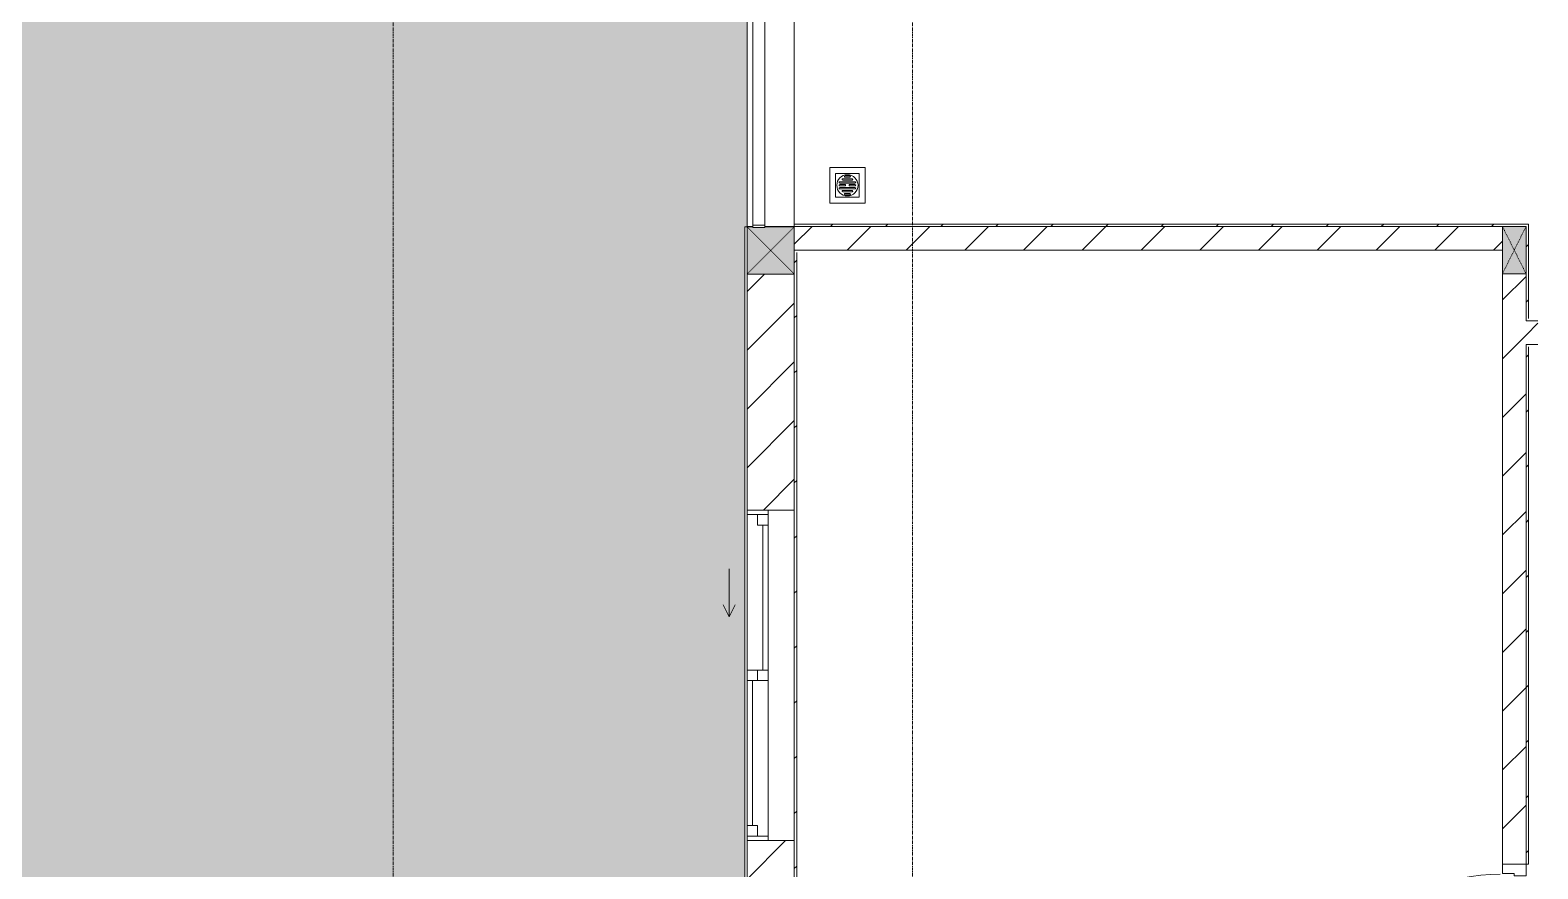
# Model space of a CAD drawing. Header units: millimetres. Extents: x 5359 to 218750, y -16347 to 109893.
# Drawn here: x 104415 to 110803, y 57715 to 61269 of the extents above; entities that cross this region are included whole.
import ezdxf

# ---------------------------------------------------------------- set-up
doc = ezdxf.new("R2010")
doc.units = ezdxf.units.MM
doc.linetypes.add('Dash', pattern=[6, 3, -3])
doc.linetypes.add('Grid Line', pattern=[22.225, 12.7, -3.175, 3.175, -3.175])
for name, color, linetype, lineweight in [('0-1', 7, 'Continuous', 5), ('A-DETL-GENF-1', 9, 'Continuous', 9), ('A-DOOR-1', 9, 'Continuous', 9), ('A-FLOR-1', 9, 'Continuous', 9), ('A-FLOR-HRAL-1', 9, 'Continuous', 9), ('A-FLOR-PATT', 8, 'Continuous', 9), ('A-GLAZ', 151, 'Continuous', 9), ('A-WALL', 113, 'Continuous', 9), ('A-WALL-1', 53, 'Continuous', 18), ('A-WALL-2', 9, 'Continuous', 9), ('A-WALL-3', 113, 'Continuous', 18), ('A-WALL-PATT-1', 10, 'Continuous', 9), ('A-WALL-PATT-2', 9, 'Continuous', 9), ('A-WALL-PATT-3', 111, 'Continuous', 9), ('I-WALL-1', 53, 'Continuous', 18), ('M-EQPM', 50, 'Continuous', 9), ('S-COLS', 52, 'Continuous', 9), ('S-COLS-1', 253, 'Continuous', 5), ('S-COLS-2', 53, 'Continuous', 18), ('S-COLS-3', 9, 'Continuous', 9), ('S-COLS-4', 52, 'Continuous', 18), ('S-COLS-5', 52, 'Dash', 9), ('S-COLS-HDLN', 52, 'Dash', 9), ('S-COLS-HDLN-1', 9, 'Dash', 9), ('S-GRID-1', 1, 'Grid Line', 9)]:
    doc.layers.add(name, color=color, linetype=linetype, lineweight=lineweight)
pattern_1 = [(45, (0, 0), (-124.4508, 124.4508), [])]
pattern_2 = [(45, (0, 0), (-116.67262, 116.67262), [])]

# ---------------------------------------------------------------- blocks, each defined once
blk = doc.blocks.new('NCV_TKTC_KET CAU_rvt-1-TKCS_MB ĐỊNH VỊ CỔNG-HÀNG RÀO')
at = {"layer": 'A-FLOR-1'}
blk.add_line((107452.5, 61511.9), (107452.5, 60435.3), dxfattribs=at)
blk = doc.blocks.new('DOOR_CW_01 CANH MO-PANEL KINH - DIW_01-900x2200-CỬA GỖ VÂN LAMINATE-553393-TKCS_MB ĐỊNH VỊ CỔNG-HÀNG RÀO')
at = {"layer": 'A-DETL-GENF-1'}
for p, q in [((-399, 831.8), (-397, 831.8)), ((-399, 792.2), (-399, 831.8)), ((-397, 872), (-357, 872)), ((-397, 752), (-397, 872)), ((-397, 792.2), (-397, 831.8)), ((-357, 872), (-357, 752)), ((-357, 792.2), (-357, 831.8)), ((-355, 831.8), (-357, 831.8)), ((-355, 792.2), (-355, 831.8)), ((-442, 737), (-442, 816.5)), ((-399, 820.5), (-438, 820.5)), ((-434, 799.5), (-434, 737)), ((-399, 803.5), (-430, 803.5)), ((-397, 792.2), (-399, 792.2)), ((-357, 792.2), (-355, 792.2)), ((-355, 820.5), (-316, 820.5)), ((-355, 803.5), (-324, 803.5)), ((-320, 799.5), (-320, 737)), ((-312, 737), (-312, 816.5)), ((-433.9, 711.2), (-427.3, 715.8)), ((-357, 752), (-397, 752)), ((-397, 738), (-391, 738)), ((-397, 738), (-397, 196)), ((-363, 752), (-391, 752)), ((-391, 752), (-391, 738)), ((-363, 738), (-363, 752)), ((-357, 738), (-363, 738)), ((-357, 196), (-357, 738)), ((-320.1, 711.2), (-326.7, 715.8)), ((-397, 196), (-391, 196)), ((-391, 196), (-391, 182)), ((-357, 196), (-363, 196)), ((-363, 182), (-363, 196)), ((-357, 182), (-397, 182)), ((-397, 182), (-397, 62)), ((-391, 182), (-363, 182)), ((-357, 62), (-357, 182)), ((-397, 62), (-357, 62))]:
    blk.add_line(p, q, dxfattribs=at)
blk.add_circle((-407, 60), 10, dxfattribs=at)
for centre, radius, start, end in [((-407, 60), 814, 360, 92), ((-438, 816.5), 4, 90, 180), ((-430, 799.5), 4, 90, 180), ((-324, 799.5), 4, 360, 90), ((-316, 816.5), 4, 0, 90), ((-397, 737), 45, 180, 215), ((-397, 737), 37, 180, 215), ((-357, 737), 37, 325, 0), ((-357, 737), 45, 325, 0)]:
    blk.add_arc(centre, radius, start, end, dxfattribs=at)
at = {"layer": 'A-DOOR-1'}
for p, q in [((-410, 50), (-450, 50)), ((-450, 50), (-450, -50)), ((-410, 0), (-410, 50)), ((-400, 0), (-410, 0)), ((-407, 50), (-382, 50)), ((-400, -50), (-400, 0)), ((410, 0), (400, 0)), ((400, 0), (400, -50)), ((450, 50), (410, 50)), ((410, 50), (410, 0)), ((450, -50), (450, 50)), ((-450, -50), (-400, -50)), ((400, -50), (450, -50))]:
    blk.add_line(p, q, dxfattribs=at)
blk = doc.blocks.new('Railing - 50 x 10mm-457210-TKCS_MB ĐỊNH VỊ CỔNG-HÀNG RÀO')
at = {"layer": 'A-FLOR-HRAL-1'}
for p, q in [((25, 5), (-25, 5)), ((-25, 5), (-25, -5)), ((25, -5), (25, 5)), ((-25, -5), (25, -5))]:
    blk.add_line(p, q, dxfattribs=at)
blk = doc.blocks.new('Railing - Railing-641362-TKCS_MB ĐỊNH VỊ CỔNG-HÀNG RÀO')
at = {"layer": 'A-FLOR-HRAL-1'}
for p, q in [((84569, 52251.2), (84569, 51181.2)), ((84619, 51181.2), (84619, 52251.2))]:
    blk.add_line(p, q, dxfattribs=at)
for p in [(84594, 52301.2), (84594, 51176.2)]:
    blk.add_blockref('Railing - 50 x 10mm-457210-TKCS_MB ĐỊNH VỊ CỔNG-HÀNG RÀO', p)
blk = doc.blocks.new('G1_SOF - BO TRU - 100x200-V25-TKCS_MB ĐỊNH VỊ CỔNG-HÀNG RÀO')
at = {"layer": 'S-COLS-3'}
blk.add_hatch(color=256, dxfattribs=at).paths.add_polyline_path([(50, -100), (50, 100), (-50, 100), (-50, -100)])
at = {"layer": 'S-COLS-2'}
for p, q in [((50, 100), (-50, 100)), ((-50, 100), (-50, -100)), ((50, -100), (50, 100)), ((-50, -100), (50, -100))]:
    blk.add_line(p, q, dxfattribs=at)
at = {"layer": 'S-COLS-HDLN-1'}
for p, q in [((50, 100), (-50, -100)), ((-50, 100), (50, -100))]:
    blk.add_line(p, q, dxfattribs=at)
blk = doc.blocks.new('NCV_TKTC_TANG 1_rvt-1-TKCS_MB ĐỊNH VỊ CỔNG-HÀNG RÀO')
at = {"layer": 'A-WALL-PATT-1'}
h = blk.add_hatch(dxfattribs=at)
h.set_pattern_fill('FP_2', color=256, style=0, pattern_type=2)
h.set_pattern_definition(pattern_1)
h.paths.add_polyline_path([(109456, 60336.9), (110652.6, 60336.9), (110652.6, 60436.9), (107652.6, 60436.9), (107652.6, 60336.9)])
h = blk.add_hatch(dxfattribs=at)
h.set_pattern_fill('FP_2', color=256, style=0, pattern_type=2)
h.set_pattern_definition(pattern_1)
h.paths.add_polyline_path([(110652.6, 57735.3), (110752.6, 57735.3), (110752.6, 60236.9), (110652.6, 60236.9), (110652.6, 58607.8)])
h = blk.add_hatch(dxfattribs=at)
h.set_pattern_fill('FP_2', color=256, style=0, pattern_type=2)
h.set_pattern_definition(pattern_1)
h.paths.add_polyline_path([(111752.6, 59936.9), (111752.6, 60036.9), (111702.6, 60036.9), (111702.6, 59936.9), (111742.6, 59936.9)])
h.paths.add_polyline_path([(110752.6, 59936.9), (110802.6, 59936.9), (110802.6, 60036.9), (110752.6, 60036.9)])
at = {"layer": 'A-WALL-PATT-2'}
h = blk.add_hatch(dxfattribs=at)
h.set_pattern_fill('FP_3', color=256, style=0, pattern_type=2)
h.set_pattern_definition(pattern_2)
h.paths.add_polyline_path([(110666.5, 60436.9), (110752.6, 60436.9), (110752.6, 60446.9), (107652.6, 60446.9), (107652.6, 60436.9), (110652.6, 60436.9)])
h = blk.add_hatch(dxfattribs=at)
h.set_pattern_fill('FP_3', color=256, style=0, pattern_type=2)
h.set_pattern_definition(pattern_2)
h.paths.add_polyline_path([(110762.6, 60036.9), (110762.6, 60446.9), (110752.6, 60446.9), (110752.6, 60036.9)])
h = blk.add_hatch(dxfattribs=at)
h.set_pattern_fill('FP_3', color=256, style=0, pattern_type=2)
h.set_pattern_definition(pattern_2)
h.paths.add_polyline_path([(107652.6, 56736.9), (107662.6, 56736.9), (107662.6, 60326.9), (107652.6, 60326.9), (107652.6, 57835.3)])
h = blk.add_hatch(dxfattribs=at)
h.set_pattern_fill('FP_3', color=256, style=0, pattern_type=2)
h.set_pattern_definition(pattern_2)
h.paths.add_polyline_path([(110762.6, 56626.9), (110762.6, 56835.3), (110752.6, 56835.3), (110752.6, 56626.9)])
h.paths.add_polyline_path([(110762.6, 57735.3), (110762.6, 59926.9), (110752.6, 59926.9), (110752.6, 57735.3)])
at = {"layer": 'A-FLOR-1'}
blk.add_line((107652.6, 60336.9), (107652.6, 60326.9), dxfattribs=at)
at = {"layer": 'A-WALL-1'}
for p, q in [((110652.6, 60436.9), (107652.6, 60436.9)), ((107652.6, 60436.9), (107652.6, 60336.9)), ((107652.6, 60336.9), (110652.6, 60336.9)), ((110752.6, 60036.9), (110752.6, 60236.9)), ((110762.6, 60036.9), (110752.6, 60036.9)), ((110752.6, 59926.9), (110752.6, 59936.9))]:
    blk.add_line(p, q, dxfattribs=at)
at = {"layer": 'A-WALL-2'}
for p, q in [((107452.6, 60437.3), (107452.6, 61511.9)), ((107652.6, 61501.9), (107652.6, 60446.9)), ((107452.6, 60437.3), (107477.5, 60437.3)), ((107527.5, 60437.3), (107652.6, 60437.3)), ((110652.6, 60236.9), (110652.6, 57735.3)), ((110802.6, 60036.9), (110762.6, 60036.9)), ((110752.6, 59936.9), (110802.6, 59936.9)), ((110752.6, 57735.3), (110752.6, 59926.9)), ((110752.6, 59926.9), (110752.6, 57735.3))]:
    blk.add_line(p, q, dxfattribs=at)
at = {"layer": 'I-WALL-1'}
for p, q in [((110752.6, 60446.9), (107652.6, 60446.9)), ((107652.6, 60446.9), (107652.6, 60436.9)), ((107652.6, 60436.9), (110652.6, 60436.9)), ((110762.6, 60446.9), (110752.6, 60446.9)), ((110762.6, 60046.9), (110762.6, 60446.9)), ((107652.6, 60326.9), (107652.6, 59235.3)), ((107662.6, 56746.9), (107662.6, 60326.9)), ((110752.6, 60236.9), (110752.6, 60036.9)), ((110752.6, 60036.9), (110762.6, 60036.9)), ((110762.6, 57735.3), (110762.6, 59926.9)), ((107652.6, 57835.3), (107652.6, 56736.9)), ((110752.6, 57735.3), (110762.6, 57735.3))]:
    blk.add_line(p, q, dxfattribs=at)
at = {"layer": 'A-DOOR-1', "rotation": 89.99999999999882}
blk.add_blockref('DOOR_CW_01 CANH MO-PANEL KINH - DIW_01-900x2200-CỬA GỖ VÂN LAMINATE-553393-TKCS_MB ĐỊNH VỊ CỔNG-HÀNG RÀO', (110702.6, 57285.3), dxfattribs=at)
at = {"layer": 'A-FLOR-HRAL-1'}
blk.add_blockref('Railing - Railing-641362-TKCS_MB ĐỊNH VỊ CỔNG-HÀNG RÀO', (22908.5, 9260.7), dxfattribs=at)
at = {"layer": 'S-COLS-3'}
blk.add_blockref('G1_SOF - BO TRU - 100x200-V25-TKCS_MB ĐỊNH VỊ CỔNG-HÀNG RÀO', (110702.6, 60336.9), dxfattribs=at)
blk = doc.blocks.new('1_FAMILY RVT - W01-WxH 1400x1400xmm-389822-TKCS_MB ĐỊNH VỊ CỔNG-HÀNG RÀO')
at = {"layer": 'A-GLAZ'}
for p, q in [((248.4, 172.39), (299.2, 197.79)), ((248.4, 172.39), (299.2, 146.99)), ((248.4, 172.39), (451.6, 172.39)), ((-700, 96.19), (-700, -103.81)), ((700, 96.19), (-700, 96.19)), ((-700, 96.19), (-636.5, 96.19)), ((-680.95, 96.19), (-680.95, 7.29)), ((-636.5, 96.19), (-22.225, 96.19)), ((-636.5, 96.19), (-636.5, 51.74)), ((-636.5, 73.965), (-22.225, 73.965)), ((-22.225, 7.29), (-22.225, 96.19)), ((-22.225, 96.19), (22.225, 96.19)), ((22.225, 96.19), (680.95, 96.19)), ((22.225, 96.19), (22.225, 7.29)), ((680.95, 96.19), (700, 96.19)), ((680.95, 96.19), (680.95, 7.29)), ((700, -103.81), (700, 96.19)), ((-700, 7.29), (-680.95, 7.29)), ((-636.5, 51.74), (-680.95, 51.74)), ((-680.95, 7.29), (-22.225, 7.29)), ((22.225, 51.74), (-22.225, 51.74)), ((-22.225, 7.29), (22.225, 7.29)), ((22.225, 29.515), (636.5, 29.515)), ((22.225, 7.29), (636.5, 7.29)), ((636.5, 51.74), (636.5, 7.29)), ((680.95, 51.74), (636.5, 51.74)), ((636.5, 7.29), (700, 7.29)), ((-700, -103.81), (700, -103.81))]:
    blk.add_line(p, q, dxfattribs=at)
blk = doc.blocks.new('TKTC_XREF_251221_MB TANG 1 - TKTC_XREF_260130_MB TANG 1_dwg_THU NUOC - THU NUOC-444531-TKCS_MB TẦNG 1-4202124-TKCS_MB ĐỊNH VỊ CỔNG-HÀNG RÀO')
at = {"layer": 'M-EQPM'}
for p, q in [((-23.3, 10.8), (40.9, 10.8)), ((40.9, 4.8), (-23.3, 4.8)), ((-11, 23.3), (28.5, 23.3)), ((28.5, 17.3), (-11, 17.3)), ((-1.1, 35.6), (18.5, 35.6)), ((18.5, 29.6), (-1.1, 29.6)), ((-23.3, -13.6), (40.9, -13.6)), ((40.9, -19.6), (-23.3, -19.6)), ((-11, -26.1), (28.5, -26.1)), ((28.5, -32.1), (-11, -32.1)), ((-1.1, -38.5), (18.5, -38.5)), ((18.5, -44.5), (-1.1, -44.5))]:
    blk.add_line(p, q, dxfattribs=at)
at = {"layer": 'M-EQPM', "flags": 128}
for points in [[(83.7, -79.4), (83.7, 70.6), (-66.3, 70.6), (-66.3, -79.4)], [(58.7, -54.4), (58.7, 45.6), (-41.3, 45.6), (-41.3, -54.4)]]:
    blk.add_lwpolyline(points, close=True, dxfattribs=at)
for points in [[(-23.3, -1.2), (0.7, -1.2), (0.7, -7.2), (-23.3, -7.2)], [(40.9, -7.2), (16.7, -7.2), (16.7, -1.2), (40.9, -1.2)]]:
    blk.add_lwpolyline(points, dxfattribs=at)
at = {"layer": 'M-EQPM'}
for centre, radius, start, end in [((8.7, -4.4), 45, 360, 180), ((8.7, -4.4), 45, 360, 180), ((-23.3, 7.8), 3, 90, 270), ((-11, 20.3), 3, 90, 270), ((-1.1, 32.6), 3, 90, 270), ((18.5, 32.6), 3, 270, 90), ((28.5, 20.3), 3, 270, 90), ((40.9, 7.8), 3, 270, 90), ((8.7, -4.4), 45, 180, 360), ((8.7, -4.4), 45, 180, 360), ((-23.3, -4.2), 3, 90, 270), ((-23.3, -16.6), 3, 90, 270), ((-11, -29.1), 3, 90, 270), ((-1.1, -41.5), 3, 90, 270), ((18.5, -41.5), 3, 270, 90), ((28.5, -29.1), 3, 270, 90), ((40.9, -4.2), 3, 270, 90), ((40.9, -16.6), 3, 270, 90)]:
    blk.add_arc(centre, radius, start, end, dxfattribs=at)
blk = doc.blocks.new('TKTC_XREF_251221_MB TANG 1 - TKTC_XREF_260130_MB TANG 1_dwg-4202109-TKCS_MB ĐỊNH VỊ CỔNG-HÀNG RÀO')
at = {"extrusion": (0, 0, -1), "zscale": -1}
blk.add_blockref('TKTC_XREF_251221_MB TANG 1 - TKTC_XREF_260130_MB TANG 1_dwg_THU NUOC - THU NUOC-444531-TKCS_MB TẦNG 1-4202124-TKCS_MB ĐỊNH VỊ CỔNG-HÀNG RÀO', (95265.5, -340731), dxfattribs=at)
blk = doc.blocks.new('TKTC_XREF_251221_MB TANG 1 - TKTC_XREF_251221_MB TANG 1-2038492-TKCS_MB ĐỊNH VỊ CỔNG-HÀNG RÀO')
blk.add_blockref('TKTC_XREF_251221_MB TANG 1 - TKTC_XREF_260130_MB TANG 1_dwg-4202109-TKCS_MB ĐỊNH VỊ CỔNG-HÀNG RÀO', (169499.1, 384109.7))
blk = doc.blocks.new('G1_SOF - BO TRU - 200x200-3051103-TKCS_MB ĐỊNH VỊ CỔNG-HÀNG RÀO')
at = {"layer": 'S-COLS-HDLN'}
for p, q in [((-100, -100), (100, 100)), ((100, -100), (-100, 100))]:
    blk.add_line(p, q, dxfattribs=at)

msp = doc.modelspace()

# ---------------------------------------------------------------- hatches: boundary and pattern name
at = {"layer": 'A-FLOR-PATT'}
h = msp.add_hatch(dxfattribs=at)
h.set_pattern_fill('FP_14', color=256, style=0, pattern_type=2)
h.set_pattern_definition([(0, (167.64, 11.2), (558.8, 558.8), [83.82, -16.764, 22.352, -16.764, -419.1]), (0, (167.64, 11.2), (558.8, 558.8), [-139.7, 83.82, -335.28]), (0, (139.7, 27.94), (558.8, 558.8), [55.88, -41.91, 83.82, -41.91, -335.28]), (0, (139.7, 27.94), (558.8, 558.8), [-223.52, 55.88, -279.4]), (0, (335.3, 251.46), (558.8, 558.8), [69.85, -27.94, 69.85, -391.16]), (0, (55.9, 363.2), (558.8, 558.8), [27.94, -55.88, 27.94, -447.04]), (90, (111.76, 363.2), (-558.8, 558.8), [50.292, -508.508]), (90, (279.4, 27.94), (-558.8, 558.8), [55.88, -502.92]), (90, (419.1, 251.46), (-558.8, 558.8), [55.88, -502.92]), (45, (352.04, 22.35), (0, 558.7996), [55.88, -734.383]), (135, (206.76, 22.35), (-558.7996, 0), [55.88, -734.383]), (63.435, (335.28, 25.15), (-0.0005, 558.8001), [55.88, -1193.635]), (75.964, (307.34, 27.94), (-0.00237, 558.80038), [55.88, -2248.111]), (75.964, (447.04, 251.46), (-0.00237, 558.80038), [44.704, -2259.287]), (75.964, (122.94, 363.22), (-0.00237, 558.80038), [39.116, -2264.875]), (104.036, (251.46, 27.94), (0.00237, 558.80038), [55.88, -2248.111]), (104.036, (391.16, 251.46), (0.00237, 558.80038), [44.704, -2259.287]), (104.036, (100.58, 363.22), (0.00237, 558.80038), [39.116, -2264.875]), (116.565, (223.52, 25.15), (0.0005, 558.8001), [55.88, -1193.634])])
h.paths.add_polyline_path([(106242.5, 53421.9), (106242.5, 56843.3), (107442.6, 56843.3), (107443.9, 60435.3), (107452.5, 60435.3), (107452.5, 61511.9), (107442.5, 61511.9), (107442.5, 61501.9), (106242.5, 61501.9), (106242.5, 64158.6), (100752.6, 64158.6), (100752.6, 64148.6), (100542.9, 64140.4), (100351.7, 64119.9), (100161.3, 64086.7), (99972.3, 64040.3), (99788.8, 63982.1), (99642.2, 63926.6), (99469.4, 63847.9), (99302.6, 63758.3), (99141.4, 63657.5), (98978.2, 63539), (98840.5, 63425.2), (98698.9, 63291.3), (98562.2, 63142.7), (98441, 62991.7), (98341.3, 62850.8), (98241.1, 62687.4), (98151.6, 62517), (98073.3, 62340), (98006.5, 62156.3), (97956.9, 61989), (97917.8, 61820.7), (97887.2, 61634.6), (97868.7, 61447), (97862.6, 61258.6), (97852.6, 61258.6), (97852.6, 56286.3), (97862.6, 56286.3), (97871.5, 56166.8), (97885.5, 56086), (97913.9, 55989.1), (97956.9, 55888.9), (98002.8, 55807.5), (98064.6, 55722.6), (98132.1, 55649), (98213.6, 55579.2), (98294.4, 55524.3), (98378.3, 55479.5), (98470.9, 55442.7), (98562.2, 55417.3), (98665.7, 55401.2), (98752.6, 55396.3), (98752.6, 55386.3), (100752.6, 55386.3), (100752.6, 55396.3), (100762.6, 55396.3), (100762.6, 53421.9), (106224.6, 53421.9)])
at = {"layer": 'A-WALL-PATT-3'}
h = msp.add_hatch(dxfattribs=at)
h.set_pattern_fill('FP_1', color=256, style=0, pattern_type=2)
h.set_pattern_definition(pattern_1)
h.paths.add_polyline_path([(107652.6, 56833.3), (107652.6, 57835.3), (107452.6, 57835.3), (107452.6, 56833.3)])
h.paths.add_polyline_path([(107652.6, 59235.3), (107652.6, 60235.3), (107452.6, 60235.3), (107452.6, 59235.3), (107511.4, 59235.3)])
at = {"layer": 'S-COLS-1'}
msp.add_hatch(color=256, dxfattribs=at).paths.add_polyline_path([(107527.5, 60235.3), (107652.4, 60235.3), (107652.4, 60435.3), (107527.5, 60435.3), (107527.5, 60431.9), (107477.5, 60431.9), (107477.5, 60435.3), (107452.4, 60435.3), (107452.4, 60235.3), (107477.5, 60235.3)])

# ---------------------------------------------------------------- linework, layer by layer
at = {"layer": 'A-WALL'}
for p, q in [((107452.6, 59235.3), (107452.6, 60235.3)), ((107652.6, 60235.3), (107452.6, 60235.3)), ((107452.6, 57835.3), (107452.6, 56633.3))]:
    msp.add_line(p, q, dxfattribs=at)
at = {"layer": 'A-WALL-3'}
for p, q in [((107452.6, 60435.3), (107442.6, 60435.3)), ((107442.6, 60435.3), (107442.6, 56843.3)), ((107452.6, 60235.3), (107452.6, 60435.3)), ((107652.6, 59235.3), (107652.6, 60235.3)), ((107652.6, 56833.3), (107652.6, 57835.3))]:
    msp.add_line(p, q, dxfattribs=at)
at = {"layer": 'S-COLS'}
msp.add_line((107452.4, 60235.3), (107652.4, 60235.3), dxfattribs=at)
at = {"layer": 'S-COLS-4'}
for p, q in [((107477.5, 60435.3), (107452.4, 60435.3)), ((107452.4, 60435.3), (107452.4, 60235.3)), ((107652.4, 60435.3), (107527.5, 60435.3)), ((107652.4, 60235.3), (107652.4, 60435.3))]:
    msp.add_line(p, q, dxfattribs=at)
at = {"layer": 'S-GRID-1'}
for p, q in [((105952.6, 13102.5), (105952.6, 80482.7)), ((108152.6, 13102.5), (108152.6, 80482.7))]:
    msp.add_line(p, q, dxfattribs=at)

# ---------------------------------------------------------------- block references
at = {"layer": '0-1'}
for name in ['NCV_TKTC_KET CAU_rvt-1-TKCS_MB ĐỊNH VỊ CỔNG-HÀNG RÀO', 'NCV_TKTC_TANG 1_rvt-1-TKCS_MB ĐỊNH VỊ CỔNG-HÀNG RÀO']:
    msp.add_blockref(name, (0, 0), dxfattribs=at)
at = {"layer": 'A-GLAZ', "rotation": 90}
msp.add_blockref('1_FAMILY RVT - W01-WxH 1400x1400xmm-389822-TKCS_MB ĐỊNH VỊ CỔNG-HÀNG RÀO', (107548.8, 58535.3), dxfattribs=at)
at = {"layer": 'M-EQPM'}
msp.add_blockref('TKTC_XREF_251221_MB TANG 1 - TKTC_XREF_251221_MB TANG 1-2038492-TKCS_MB ĐỊNH VỊ CỔNG-HÀNG RÀO', (33652.6, 17236.9), dxfattribs=at)
at = {"layer": 'S-COLS-5', "rotation": 180}
msp.add_blockref('G1_SOF - BO TRU - 200x200-3051103-TKCS_MB ĐỊNH VỊ CỔNG-HÀNG RÀO', (107552.4, 60335.3), dxfattribs=at)

doc.saveas('drawing.dxf')
